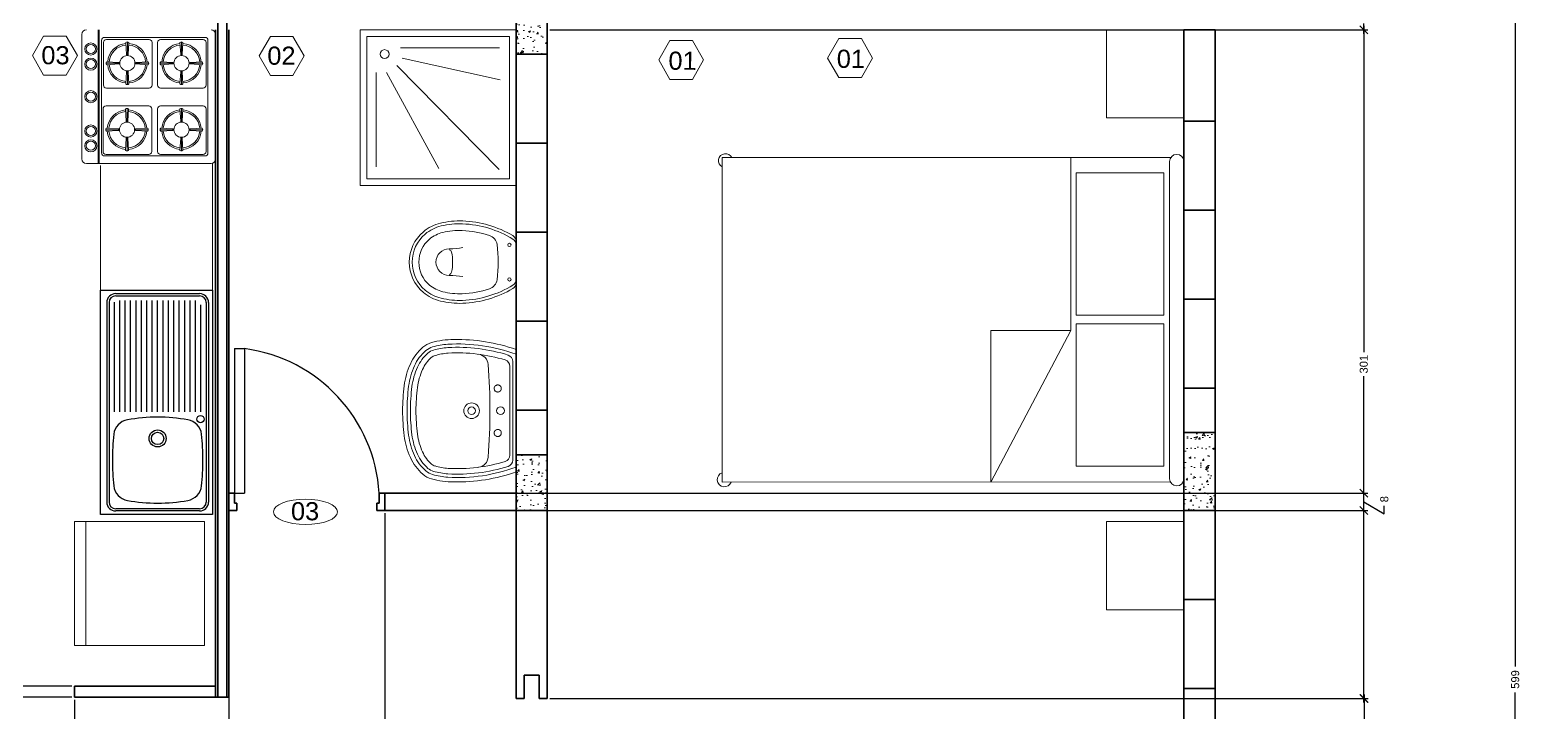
# Model space of a CAD drawing. Header units: inches. Extents: x 2013 to 15569, y -2551 to 2524.
# Drawn here: x 8421 to 9092, y 337 to 644 of the extents above; entities that cross this region are included whole.
import ezdxf

# ---------------------------------------------------------------- set-up
doc = ezdxf.new("R2010")
doc.units = ezdxf.units.IN
doc.header["$MEASUREMENT"] = 0
doc.linetypes.add('HIDDEN', pattern=[0.375, 0.25, -0.125])
doc.layers.get('0').update_dxf_attribs({"color": 80, "lineweight": 13})
for name, color, linetype, lineweight in [('A-DOOR-FULL', 90, 'Continuous', 25), ('A-FLOR-PATT', 8, 'Continuous', 18), ('A-FURN', 8, 'Continuous', 18), ('A-WALL-FULL', 7, 'Continuous', 35), ('costruzioni', 2, 'Continuous', 35)]:
    doc.layers.add(name, color=color, linetype=linetype, lineweight=lineweight)
doc.layers.add('k_lavelli', color=175, linetype='Continuous')
doc.styles.add('ARIAL', font='Arial.ttf')
doc.dimstyles.new('TICK_36', dxfattribs={"dimtxt": 3.6, "dimasz": 3.6, "dimexe": 1.8, "dimexo": 1.2, "dimgap": 1.8, "dimtad": 0, "dimdec": 0, "dimzin": 0, "dimdsep": 46, "dimtxsty": 'ARIAL', "dimblk": 'OBLIQUE', "dimcen": 1.8, "dimdle": 1.8, "dimclrd": 256, "dimclrt": 256, "dimadec": 0, "dimazin": 0, "dimtfac": 1, "dimtdec": 0, "dimtmove": 1, "dimatfit": 3, "dimldrblk": 'OPEN90', "dimfxl": 1, "dimtfill": 1, "dimtolj": 1, "dimtzin": 0, "dimarcsym": 0})

# ---------------------------------------------------------------- blocks, each defined once
blk = doc.blocks.new('doccia')
at = {"layer": 'A-FURN'}
for p, q in [((53.9183, -83.4909), (54.3629, -83.4909)), ((54.3672, -83.6347), (53.9262, -83.538)), ((53.81, -83.6017), (53.81, -84.0263)), ((54.0913, -84.0336), (53.8558, -83.6017)), ((54.3617, -84.0382), (53.9022, -83.5708))]:
    blk.add_line(p, q, dxfattribs=at)
for points in [[(53.7382, -83.4105), (54.4382, -83.4105), (54.4382, -84.1105), (53.7382, -84.1105)], [(53.7682, -83.4405), (54.4082, -83.4405), (54.4082, -84.0805), (53.7682, -84.0805)]]:
    blk.add_lwpolyline(points, close=True, dxfattribs=at)
blk.add_circle((53.8474, -83.5197), 0.02, dxfattribs=at)
blk = doc.blocks.new('letto')
at = {"layer": 'A-FURN'}
for p, q in [((27.4385, 13.5237), (25.4231, 13.5237)), ((25.4231, 12.0654), (25.4231, 13.5237)), ((26.9901, 12.7474), (26.9901, 13.5237)), ((27.433, 13.5059), (27.433, 12.08)), ((27.4977, 13.5061), (27.4977, 12.0796)), ((26.9901, 12.7474), (26.6306, 12.7474)), ((26.6306, 12.7474), (26.6306, 12.0656)), ((26.9901, 12.7474), (26.6306, 12.0656)), ((25.4231, 12.0654), (27.4361, 12.0658))]:
    blk.add_line(p, q, dxfattribs=at)
for points in [[(27.4079, 13.4548), (27.4079, 12.815), (27.0135, 12.815), (27.0135, 13.4548)], [(27.4079, 12.7768), (27.4079, 12.1369), (27.0135, 12.1369), (27.0135, 12.7768)]]:
    blk.add_lwpolyline(points, close=True, dxfattribs=at)
for centre, radius, start, end in [((25.4385, 13.5096), 0.032, 25.97846, 241.2286), ((27.4653, 13.5058), 0.0323, 0.64226, 179.71484), ((25.4335, 12.0766), 0.0324, 108.72102, 339.67599), ((27.4653, 12.0807), 0.0324, 181.26561, 357.95566)]:
    blk.add_arc(centre, radius, start, end, dxfattribs=at)
blk = doc.blocks.new('lavabo')
at = {"layer": 'k_lavelli', "color": 251}
for p, q in [((15.7274, 25.4768), (15.7274, 26.2299)), ((15.7274, 26.2299), (16.104, 26.2299)), ((15.7787, 26.2186), (16.0603, 26.2186)), ((15.7787, 26.2111), (16.0603, 26.2111)), ((16.104, 26.2299), (16.104, 25.4768)), ((15.7485, 26.1885), (15.7485, 25.5182)), ((15.7561, 26.1885), (15.7561, 25.5182)), ((15.7742, 25.8217), (15.7742, 26.1903)), ((15.7924, 25.8217), (15.7924, 26.196)), ((15.8105, 25.8217), (15.8105, 26.196)), ((15.8287, 25.8217), (15.8287, 26.196)), ((15.8469, 25.8217), (15.8469, 26.196)), ((15.865, 25.8217), (15.865, 26.196)), ((15.8832, 25.8217), (15.8832, 26.196)), ((15.9013, 25.8217), (15.9013, 26.196)), ((15.9195, 25.8217), (15.9195, 26.196)), ((15.9376, 25.8217), (15.9376, 26.196)), ((15.9558, 25.8217), (15.9558, 26.196)), ((15.9739, 25.8217), (15.9739, 26.196)), ((15.9921, 25.8217), (15.9921, 26.196)), ((16.0103, 25.8217), (16.0103, 26.196)), ((16.0284, 25.8217), (16.0284, 26.196)), ((16.0466, 25.8217), (16.0466, 26.196)), ((16.0647, 25.8217), (16.0647, 26.1807)), ((16.0829, 26.1885), (16.0829, 25.5182)), ((16.0904, 26.1885), (16.0904, 25.5182)), ((16.104, 25.4768), (15.7274, 25.4768)), ((16.0603, 25.4956), (15.7787, 25.4956)), ((16.0603, 25.4881), (15.7787, 25.4881))]:
    blk.add_line(p, q, dxfattribs=at)
for centre, radius in [((16.0635, 25.797), 0.0122), ((15.9195, 25.7321), 0.0286), ((15.9195, 25.7321), 0.0207)]:
    blk.add_circle(centre, radius, dxfattribs=at)
for centre, radius, start, end in [((15.7787, 26.1885), 0.0301, 90, 180), ((15.7787, 26.1885), 0.0226, 90, 180), ((16.0603, 26.1885), 0.0301, 0, 90), ((16.0603, 26.1885), 0.0226, 0, 90), ((15.9195, 25.2388), 0.5648, 90, 100.3812), ((15.9195, 25.2388), 0.5648, 79.6188, 90), ((15.8279, 25.7388), 0.0565, 100.3812, 172.77), ((16.0111, 25.7388), 0.0565, 7.23, 79.6188), ((16.6101, 25.6591), 0.8427, 174.0822, 180.001), ((15.2289, 25.6591), 0.8427, 359.999, 5.9178), ((16.6101, 25.659), 0.8427, 179.999, 185.9178), ((15.2289, 25.659), 0.8427, 354.0822, 0.001), ((15.8279, 25.5793), 0.0565, 187.23, 259.6188), ((16.0111, 25.5793), 0.0565, 280.3812, 352.77), ((15.7787, 25.5182), 0.0301, 180, 270), ((15.7787, 25.5182), 0.0226, 180, 270), ((15.9195, 26.0793), 0.5648, 259.6188, 270), ((15.9195, 26.0793), 0.5648, 270, 280.3812), ((16.0603, 25.5182), 0.0226, 270, 0), ((16.0603, 25.5182), 0.0301, 270, 0)]:
    blk.add_arc(centre, radius, start, end, dxfattribs=at)
blk = doc.blocks.new('_Oblique')
at = {"color": 0, "linetype": 'ByBlock', "lineweight": -2}
blk.add_line((-0.5, -0.5), (0.5, 0.5), dxfattribs=at)
blk = doc.blocks.new('*D109')
at = {"layer": 'A-DOOR-FULL', "color": 0, "lineweight": -2, "transparency": 16777216}
for p, q in [((8351.97, 633.28), (7912.18, 633.28)), ((8439.74, 348.92), (7912.18, 348.92))]:
    blk.add_line(p, q, dxfattribs=at)
at = {"layer": 'A-DOOR-FULL', "lineweight": -2, "transparency": 16777216}
for p, q in [((7913.98, 635.08), (7913.98, 496.9)), ((7913.98, 347.12), (7913.98, 485.3))]:
    blk.add_line(p, q, dxfattribs=at)
at = {"layer": 'Defpoints', "color": 0, "transparency": 16777216}
for p in [(7913.98, 633.28), (8353.17, 633.28), (8440.94, 348.92)]:
    blk.add_point(p, dxfattribs=at)
at = {"layer": 'A-DOOR-FULL', "lineweight": -2, "transparency": 16777216, "xscale": 3.6, "yscale": 3.6, "zscale": 3.6}
for p, rotation in [((7913.98, 633.28), 90), ((7913.98, 348.92), 270)]:
    blk.add_blockref('_Oblique', p, dxfattribs=dict(at, rotation=rotation))
at = {"layer": 'A-DOOR-FULL', "transparency": 16777216, "insert": (7913.98, 491.1), "char_height": 3.6, "attachment_point": 5, "rotation": 90, "style": 'ARIAL', "bg_fill": 3, "box_fill_scale": 1.25, "bg_fill_color": 256, "bg_fill_true_color": 13158600, "bg_fill_transparency": 0}
blk.add_mtext('\\A1;284', dxfattribs=at)
blk = doc.blocks.new('_Open90')
at = {"color": 0, "linetype": 'ByBlock', "lineweight": -2}
for p, q in [((0, 0), (-1, 0)), ((-0.5, 0.5), (0, 0)), ((0, 0), (-0.5, -0.5))]:
    blk.add_line(p, q, dxfattribs=at)
blk = doc.blocks.new('*D110')
at = {"layer": 'A-DOOR-FULL', "lineweight": -2, "transparency": 16777216}
for p, q in [((7962.09, 348.32), (7962.09, 351.92)), ((7968.42, 350.72), (7968.42, 342.11)), ((7968.42, 346.42), (7962.09, 348.32))]:
    blk.add_line(p, q, dxfattribs=at)
at = {"layer": 'A-DOOR-FULL', "color": 0, "lineweight": -2, "transparency": 16777216}
for p, q in [((8439.74, 348.92), (7966.62, 348.92)), ((8439.74, 343.91), (7966.62, 343.91))]:
    blk.add_line(p, q, dxfattribs=at)
at = {"layer": 'Defpoints', "color": 0, "transparency": 16777216}
for p in [(8440.94, 348.92), (7968.42, 343.91), (8440.94, 343.91)]:
    blk.add_point(p, dxfattribs=at)
at = {"layer": 'A-DOOR-FULL', "lineweight": -2, "transparency": 16777216, "xscale": 3.6, "yscale": 3.6, "zscale": 3.6, "rotation": 270}
blk.add_blockref('_Oblique', (7968.42, 343.91), dxfattribs=at)
at = {"layer": 'A-DOOR-FULL', "transparency": 16777216, "insert": (7962.09, 354.91), "char_height": 3.6, "attachment_point": 5, "rotation": 90, "style": 'ARIAL', "bg_fill": 3, "box_fill_scale": 1.25, "bg_fill_color": 256, "bg_fill_true_color": 13158600, "bg_fill_transparency": 0}
blk.add_mtext('\\A1;5', dxfattribs=at)
at = {"layer": 'A-DOOR-FULL', "lineweight": -2, "transparency": 16777216, "xscale": 3.6, "yscale": 3.6, "zscale": 3.6, "rotation": 90}
blk.add_blockref('_Oblique', (7968.42, 348.92), dxfattribs=at)
blk = doc.blocks.new('*D111')
at = {"layer": 'A-DOOR-FULL', "color": 0, "lineweight": -2, "transparency": 16777216}
for p, q in [((8439.74, 343.91), (7912.06, 343.91)), ((8439.74, 66.56), (7912.06, 66.56))]:
    blk.add_line(p, q, dxfattribs=at)
at = {"layer": 'A-DOOR-FULL', "lineweight": -2, "transparency": 16777216}
for p, q in [((7913.86, 345.71), (7913.86, 211.05)), ((7913.86, 64.76), (7913.86, 199.43))]:
    blk.add_line(p, q, dxfattribs=at)
at = {"layer": 'Defpoints', "color": 0, "transparency": 16777216}
for p in [(8440.94, 343.91), (7913.86, 66.56), (8440.94, 66.56)]:
    blk.add_point(p, dxfattribs=at)
at = {"layer": 'A-DOOR-FULL', "lineweight": -2, "transparency": 16777216, "xscale": 3.6, "yscale": 3.6, "zscale": 3.6}
for p, rotation in [((7913.86, 343.91), 90), ((7913.86, 66.56), 270)]:
    blk.add_blockref('_Oblique', p, dxfattribs=dict(at, rotation=rotation))
at = {"layer": 'A-DOOR-FULL', "transparency": 16777216, "insert": (7913.86, 205.24), "char_height": 3.6, "attachment_point": 5, "rotation": 90, "style": 'ARIAL', "bg_fill": 3, "box_fill_scale": 1.25, "bg_fill_color": 256, "bg_fill_true_color": 13158600, "bg_fill_transparency": 0}
blk.add_mtext('\\A1;277', dxfattribs=at)
blk = doc.blocks.new('*D121')
at = {"layer": 'A-DOOR-FULL', "color": 0, "lineweight": -2, "transparency": 16777216}
for p, q in [((8440.94, 342.71), (8440.94, -72.76)), ((8510.37, 342.71), (8510.37, -72.76))]:
    blk.add_line(p, q, dxfattribs=at)
at = {"layer": 'A-DOOR-FULL', "lineweight": -2, "transparency": 16777216}
for p, q in [((8439.14, -70.96), (8471.26, -70.96)), ((8512.17, -70.96), (8480.05, -70.96))]:
    blk.add_line(p, q, dxfattribs=at)
at = {"layer": 'Defpoints', "color": 0, "transparency": 16777216}
for p in [(8440.94, 343.91), (8510.37, 343.91), (8510.37, -70.96)]:
    blk.add_point(p, dxfattribs=at)
at = {"layer": 'A-DOOR-FULL', "lineweight": -2, "transparency": 16777216, "xscale": 3.6, "yscale": 3.6, "zscale": 3.6, "rotation": 180}
blk.add_blockref('_Oblique', (8440.94, -70.96), dxfattribs=at)
at = {"layer": 'A-DOOR-FULL', "lineweight": -2, "transparency": 16777216, "xscale": 3.6, "yscale": 3.6, "zscale": 3.6}
blk.add_blockref('_Oblique', (8510.37, -70.96), dxfattribs=at)
at = {"layer": 'A-DOOR-FULL', "transparency": 16777216, "insert": (8475.65, -70.96), "char_height": 3.6, "attachment_point": 5, "style": 'ARIAL', "bg_fill": 3, "box_fill_scale": 1.25, "bg_fill_color": 256, "bg_fill_true_color": 13158600, "bg_fill_transparency": 0}
blk.add_mtext('\\A1;69', dxfattribs=at)
blk = doc.blocks.new('*D124')
at = {"layer": 'A-DOOR-FULL', "color": 0, "lineweight": -2, "transparency": 16777216}
for p, q in [((8510.38, 426.82), (8510.38, -72.75)), ((8580.45, 426.82), (8580.45, -72.75))]:
    blk.add_line(p, q, dxfattribs=at)
at = {"layer": 'A-DOOR-FULL', "lineweight": -2, "transparency": 16777216}
for p, q in [((8508.58, -70.95), (8541.06, -70.95)), ((8582.25, -70.95), (8549.77, -70.95))]:
    blk.add_line(p, q, dxfattribs=at)
at = {"layer": 'Defpoints', "color": 0, "transparency": 16777216}
for p in [(8510.38, 428.02), (8580.45, 428.02), (8580.45, -70.95)]:
    blk.add_point(p, dxfattribs=at)
at = {"layer": 'A-DOOR-FULL', "lineweight": -2, "transparency": 16777216, "xscale": 3.6, "yscale": 3.6, "zscale": 3.6, "rotation": 180}
blk.add_blockref('_Oblique', (8510.38, -70.95), dxfattribs=at)
at = {"layer": 'A-DOOR-FULL', "lineweight": -2, "transparency": 16777216, "xscale": 3.6, "yscale": 3.6, "zscale": 3.6}
blk.add_blockref('_Oblique', (8580.45, -70.95), dxfattribs=at)
at = {"layer": 'A-DOOR-FULL', "transparency": 16777216, "insert": (8545.42, -70.95), "char_height": 3.6, "attachment_point": 5, "style": 'ARIAL', "bg_fill": 3, "box_fill_scale": 1.25, "bg_fill_color": 256, "bg_fill_true_color": 13158600, "bg_fill_transparency": 0}
blk.add_mtext('\\A1;70', dxfattribs=at)
blk = doc.blocks.new('*D137')
at = {"layer": 'A-DOOR-FULL', "color": 0, "lineweight": -2, "transparency": 16777216}
for p, q in [((8654.75, 343.34), (9022.71, 343.34)), ((8654.75, 268.24), (9022.71, 268.24))]:
    blk.add_line(p, q, dxfattribs=at)
at = {"layer": 'A-DOOR-FULL', "lineweight": -2, "transparency": 16777216}
for p, q in [((9020.91, 345.14), (9020.91, 310.17)), ((9020.91, 266.44), (9020.91, 301.41))]:
    blk.add_line(p, q, dxfattribs=at)
at = {"layer": 'Defpoints', "color": 0, "transparency": 16777216}
for p in [(8653.55, 343.34), (9020.91, 343.34), (8653.55, 268.24)]:
    blk.add_point(p, dxfattribs=at)
at = {"layer": 'A-DOOR-FULL', "lineweight": -2, "transparency": 16777216, "xscale": 3.6, "yscale": 3.6, "zscale": 3.6}
for p, rotation in [((9020.91, 343.34), 90), ((9020.91, 268.24), 270)]:
    blk.add_blockref('_Oblique', p, dxfattribs=dict(at, rotation=rotation))
at = {"layer": 'A-DOOR-FULL', "transparency": 16777216, "insert": (9020.91, 305.79), "char_height": 3.6, "attachment_point": 5, "rotation": 90, "style": 'ARIAL', "bg_fill": 3, "box_fill_scale": 1.25, "bg_fill_color": 256, "bg_fill_true_color": 13158600, "bg_fill_transparency": 0}
blk.add_mtext('\\A1;75', dxfattribs=at)
blk = doc.blocks.new('*D139')
at = {"layer": 'A-DOOR-FULL', "color": 0, "lineweight": -2, "transparency": 16777216}
for p, q in [((8654.75, 644.29), (9022.59, 644.29)), ((8654.75, 343.34), (9022.59, 343.34))]:
    blk.add_line(p, q, dxfattribs=at)
at = {"layer": 'A-DOOR-FULL', "lineweight": -2, "transparency": 16777216}
for p, q in [((9020.79, 646.09), (9020.79, 499.24)), ((9020.79, 341.54), (9020.79, 488.39))]:
    blk.add_line(p, q, dxfattribs=at)
at = {"layer": 'Defpoints', "color": 0, "transparency": 16777216}
for p in [(8653.55, 644.29), (9020.79, 644.29), (8653.55, 343.34)]:
    blk.add_point(p, dxfattribs=at)
at = {"layer": 'A-DOOR-FULL', "lineweight": -2, "transparency": 16777216, "xscale": 3.6, "yscale": 3.6, "zscale": 3.6}
for p, rotation in [((9020.79, 644.29), 90), ((9020.79, 343.34), 270)]:
    blk.add_blockref('_Oblique', p, dxfattribs=dict(at, rotation=rotation))
at = {"layer": 'A-DOOR-FULL', "transparency": 16777216, "insert": (9020.79, 493.82), "char_height": 3.6, "attachment_point": 5, "rotation": 90, "style": 'ARIAL', "bg_fill": 3, "box_fill_scale": 1.25, "bg_fill_color": 256, "bg_fill_true_color": 13158600, "bg_fill_transparency": 0}
blk.add_mtext('\\A1;301', dxfattribs=at)
blk = doc.blocks.new('*D140')
at = {"layer": 'A-DOOR-FULL', "lineweight": -2, "transparency": 16777216}
for p, q in [((9020.85, 426.22), (9020.85, 437.53)), ((9020.85, 431.87), (9030.03, 426.47)), ((9030.03, 426.47), (9030.03, 430.07))]:
    blk.add_line(p, q, dxfattribs=at)
at = {"layer": 'A-DOOR-FULL', "color": 0, "lineweight": -2, "transparency": 16777216}
for p, q in [((8581.65, 435.73), (9022.65, 435.73)), ((8581.65, 428.02), (9022.65, 428.02))]:
    blk.add_line(p, q, dxfattribs=at)
at = {"layer": 'Defpoints', "color": 0, "transparency": 16777216}
for p in [(8580.45, 435.73), (9020.85, 435.73), (8580.45, 428.02)]:
    blk.add_point(p, dxfattribs=at)
at = {"layer": 'A-DOOR-FULL', "lineweight": -2, "transparency": 16777216, "xscale": 3.6, "yscale": 3.6, "zscale": 3.6}
for p, rotation in [((9020.85, 435.73), 90), ((9020.85, 428.02), 270)]:
    blk.add_blockref('_Oblique', p, dxfattribs=dict(at, rotation=rotation))
at = {"layer": 'A-DOOR-FULL', "transparency": 16777216, "insert": (9030.03, 433.06), "char_height": 3.6, "attachment_point": 5, "rotation": 90, "style": 'ARIAL', "bg_fill": 3, "box_fill_scale": 1.25, "bg_fill_color": 256, "bg_fill_true_color": 13158600, "bg_fill_transparency": 0}
blk.add_mtext('\\A1;8', dxfattribs=at)
blk = doc.blocks.new('*D141')
at = {"layer": 'A-DOOR-FULL', "color": 0, "lineweight": -2, "transparency": 16777216}
for p, q in [((8955.13, 658.31), (9022.59, 658.31)), ((8955.13, 644.29), (9022.59, 644.29))]:
    blk.add_line(p, q, dxfattribs=at)
at = {"layer": 'A-DOOR-FULL', "lineweight": -2, "transparency": 16777216}
for p, q in [((9020.79, 660.11), (9020.79, 655.5)), ((9020.79, 642.49), (9020.79, 647.1))]:
    blk.add_line(p, q, dxfattribs=at)
at = {"layer": 'Defpoints', "color": 0, "transparency": 16777216}
for p in [(8953.93, 658.31), (8953.93, 644.29)]:
    blk.add_point(p, dxfattribs=at)
at = {"layer": 'A-DOOR-FULL', "lineweight": -2, "transparency": 16777216, "xscale": 3.6, "yscale": 3.6, "zscale": 3.6}
for p, rotation in [((9020.79, 658.31), 90), ((9020.79, 644.29), 270)]:
    blk.add_blockref('_Oblique', p, dxfattribs=dict(at, rotation=rotation))
at = {"layer": 'A-DOOR-FULL', "transparency": 16777216, "insert": (9020.79, 651.3), "char_height": 3.6, "attachment_point": 5, "rotation": 90, "style": 'ARIAL', "bg_fill": 3, "box_fill_scale": 1.25, "bg_fill_color": 256, "bg_fill_true_color": 13158600, "bg_fill_transparency": 0}
blk.add_mtext('\\A1;14', dxfattribs=at)
at = {"layer": 'Defpoints', "color": 0, "transparency": 16777216}
blk.add_point((9020.79, 644.29), dxfattribs=at)
blk = doc.blocks.new('*D144')
at = {"layer": 'A-DOOR-FULL', "color": 0, "lineweight": -2, "transparency": 16777216}
for p, q in [((8955.13, 651.3), (9090.7, 651.3)), ((8955.13, 52.54), (9090.7, 52.54))]:
    blk.add_line(p, q, dxfattribs=at)
at = {"layer": 'A-DOOR-FULL', "lineweight": -2, "transparency": 16777216}
for p, q in [((9088.9, 653.1), (9088.9, 357.7)), ((9088.9, 50.74), (9088.9, 346.14))]:
    blk.add_line(p, q, dxfattribs=at)
at = {"layer": 'Defpoints', "color": 0, "transparency": 16777216}
for p in [(8953.93, 651.3), (8953.93, 52.54), (9088.9, 52.54)]:
    blk.add_point(p, dxfattribs=at)
at = {"layer": 'A-DOOR-FULL', "lineweight": -2, "transparency": 16777216, "xscale": 3.6, "yscale": 3.6, "zscale": 3.6}
for p, rotation in [((9088.9, 651.3), 90), ((9088.9, 52.54), 270)]:
    blk.add_blockref('_Oblique', p, dxfattribs=dict(at, rotation=rotation))
at = {"layer": 'A-DOOR-FULL', "transparency": 16777216, "insert": (9088.9, 351.92), "char_height": 3.6, "attachment_point": 5, "rotation": 90, "style": 'ARIAL', "bg_fill": 3, "box_fill_scale": 1.25, "bg_fill_color": 256, "bg_fill_true_color": 13158600, "bg_fill_transparency": 0}
blk.add_mtext('\\A1;599', dxfattribs=at)

msp = doc.modelspace()

# ---------------------------------------------------------------- hatches: boundary and pattern name
at = {"layer": 'A-FLOR-PATT'}
h = msp.add_hatch(dxfattribs=at)
h.set_pattern_fill('AR-CONC', color=256, scale=0.050063, style=0)
h.set_pattern_definition([(50, (11383.46, 8778.6805), (9.120779, -0.7979644), [0.953707, -10.490779]), (355, (11383.46, 8778.6805), (-1.764375, 9.56494), [0.762966, -8.392624]), (100.451, (11384.22, 8778.614), (7.356437, 8.766932), [0.810526, -8.915786]), (46.1842, (11383.46, 8781.224), (13.57113, -2.10478), [1.43056, -15.73617]), (96.6356, (11384.591, 8781.048), (11.885256, 12.386957), [1.21579, -13.373679]), (351.184, (11383.46, 8781.224), (11.885275, 12.386936), [1.144449, -12.588935]), (21, (11384.732, 8780.588), (7.590352, -5.1197566), [0.953707, -10.490779]), (326, (11384.732, 8780.588), (3.094018, 9.221071), [0.762966, -8.392624]), (71.4514, (11385.364, 8780.161), (10.684349, 4.101334), [0.810526, -8.915786]), (37.5, (11383.4602, 8778.6805), (0.1546259, 4.2331103), [0, -8.2908948, 0, -8.5197845, 0, -8.4244138]), (7.5, (11383.46, 8778.6805), (3.3452176, 5.0153773), [0, -4.8575488, 0, -8.1001534, 0, -3.2108143]), (327.5, (11380.6245, 8778.6805), (6.7881223, -0.2868002), [0, -3.179024, 0, -9.918555, 0, -13.1611597]), (317.5, (11379.353, 8778.6805), (7.4158462, 1.272936), [0, -4.1327313, 0, -6.586938, 0, -9.346331])])
h.paths.add_polyline_path([(8639.529, 633.28), (8653.547, 633.28), (8653.547, 658.311), (8639.529, 658.311)])
h = msp.add_hatch(dxfattribs=at)
h.set_pattern_fill('AR-CONC', color=256, scale=0.050063, style=0)
h.set_pattern_definition([(50, (12284.601, 8778.6805), (9.120779, -0.7979644), [0.953707, -10.490779]), (355, (12284.601, 8778.6805), (-1.764375, 9.56494), [0.762966, -8.392624]), (100.451, (12285.361, 8778.614), (7.356437, 8.766932), [0.810526, -8.915786]), (46.1842, (12284.601, 8781.224), (13.57113, -2.10478), [1.43056, -15.73617]), (96.6356, (12285.732, 8781.048), (11.885256, 12.386957), [1.21579, -13.373679]), (351.184, (12284.601, 8781.224), (11.885275, 12.386936), [1.144449, -12.588935]), (21, (12285.8725, 8780.588), (7.590352, -5.1197566), [0.953707, -10.490779]), (326, (12285.8725, 8780.588), (3.094018, 9.221071), [0.762966, -8.392624]), (71.4514, (12286.505, 8780.161), (10.684349, 4.1013344), [0.810526, -8.915786]), (37.5, (12284.601, 8778.6805), (0.1546259, 4.2331103), [0, -8.2908948, 0, -8.5197845, 0, -8.4244138]), (7.5, (12284.601, 8778.6805), (3.3452176, 5.0153773), [0, -4.8575488, 0, -8.1001534, 0, -3.2108143]), (327.5, (12281.7652, 8778.6805), (6.7881223, -0.2868002), [0, -3.179024, 0, -9.918555, 0, -13.1611597]), (317.5, (12280.4936, 8778.6805), (7.4158462, 1.272936), [0, -4.1327313, 0, -6.586938, 0, -9.346331])])
h.paths.add_polyline_path([(8953.927, 463.064), (8939.909, 463.064), (8939.909, 428.02), (8953.927, 428.02)])
h = msp.add_hatch(dxfattribs=at)
h.set_pattern_fill('AR-CONC', color=256, scale=0.050063, style=0)
h.set_pattern_definition([(50, (11383.46, 8778.6805), (9.120779, -0.7979644), [0.953707, -10.490779]), (355, (11383.46, 8778.6805), (-1.764375, 9.56494), [0.762966, -8.392624]), (100.451, (11384.22, 8778.614), (7.356437, 8.766932), [0.810526, -8.915786]), (46.1842, (11383.46, 8781.224), (13.57113, -2.10478), [1.43056, -15.73617]), (96.6356, (11384.591, 8781.048), (11.885256, 12.386957), [1.21579, -13.373679]), (351.184, (11383.46, 8781.224), (11.885275, 12.386936), [1.144449, -12.588935]), (21, (11384.732, 8780.588), (7.590352, -5.1197566), [0.953707, -10.490779]), (326, (11384.732, 8780.588), (3.094018, 9.221071), [0.762966, -8.392624]), (71.4514, (11385.364, 8780.161), (10.684349, 4.1013344), [0.810526, -8.915786]), (37.5, (11383.4602, 8778.6805), (0.1546259, 4.2331103), [0, -8.2908948, 0, -8.5197845, 0, -8.4244138]), (7.5, (11383.46, 8778.6805), (3.3452176, 5.0153773), [0, -4.8575488, 0, -8.1001534, 0, -3.2108143]), (327.5, (11380.6245, 8778.6805), (6.7881223, -0.2868002), [0, -3.179024, 0, -9.918555, 0, -13.1611597]), (317.5, (11379.353, 8778.6805), (7.4158462, 1.272936), [0, -4.1327313, 0, -6.586938, 0, -9.346331])])
h.paths.add_polyline_path([(8639.529, 428.02), (8653.547, 428.02), (8653.547, 453.051), (8639.529, 453.051)])

# ---------------------------------------------------------------- linework, layer by layer
at = {"color": 7}
for points in [[(8442.183, 632.686), (8437.129, 641.439), (8427.022, 641.439), (8421.968, 632.686), (8427.022, 623.933), (8437.129, 623.933)], [(8544.161, 632.559), (8539.107, 641.312), (8529, 641.312), (8523.947, 632.559), (8529, 623.806), (8539.107, 623.806)], [(8723.868, 630.722), (8718.814, 639.476), (8708.707, 639.476), (8703.653, 630.722), (8708.707, 621.969), (8718.814, 621.969)], [(8799.863, 631.576), (8794.809, 640.329), (8784.702, 640.329), (8779.648, 631.576), (8784.702, 622.823), (8794.809, 622.823)]]:
    msp.add_lwpolyline(points, close=True, dxfattribs=at)
msp.add_ellipse((8544.8, 427.356), major_axis=(-14.408, 0.035), ratio=0.3954678, dxfattribs=at)
at = {"layer": 'A-DOOR-FULL'}
for p, q in [((8512.88, 500.812), (8512.88, 435.729)), ((8512.88, 500.812), (8517.386, 500.812)), ((8517.386, 500.812), (8517.386, 435.729)), ((8512.88, 435.729), (8517.386, 435.729))]:
    msp.add_line(p, q, dxfattribs=at)
msp.add_arc((8508.194, 431.537), 69.882, 3.4398, 82.441964, dxfattribs=at)
at = {"layer": 'A-FURN'}
for p, q in [((8451.624, 644.293), (8451.624, 584.124)), ((8451.966, 644.293), (8451.966, 584.124)), ((8653.547, 644.293), (8653.547, 584.217)), ((8939.909, 644.293), (8905.071, 644.293)), ((8905.071, 644.293), (8905.071, 604.643)), ((8939.909, 604.643), (8939.909, 644.293)), ((8444.189, 586.176), (8444.189, 642.242)), ((8453.077, 588.911), (8453.077, 639.507)), ((8453.923, 619.433), (8453.923, 638.577)), ((8454.445, 640.875), (8499.572, 640.875)), ((8474.435, 639.945), (8455.29, 639.945)), ((8464.013, 638.59), (8464.354, 633.121)), ((8464.696, 638.59), (8464.696, 638.824)), ((8464.696, 638.59), (8464.696, 632.942)), ((8465.38, 638.59), (8465.038, 633.121)), ((8475.802, 619.433), (8475.802, 638.577)), ((8478.248, 619.433), (8478.248, 638.577)), ((8498.76, 639.945), (8479.616, 639.945)), ((8488.338, 638.59), (8488.68, 633.121)), ((8489.022, 638.59), (8489.022, 638.824)), ((8489.022, 638.59), (8489.022, 632.942)), ((8489.706, 638.59), (8489.364, 633.121)), ((8500.128, 619.433), (8500.128, 638.577)), ((8500.939, 639.507), (8500.939, 588.911)), ((8504.358, 642.242), (8504.358, 586.176)), ((8455.357, 629.251), (8455.124, 629.251)), ((8455.357, 629.935), (8460.827, 629.593)), ((8455.357, 629.251), (8461.006, 629.251)), ((8455.357, 628.567), (8460.827, 628.909)), ((8464.013, 619.912), (8464.354, 625.382)), ((8464.696, 619.912), (8464.696, 625.56)), ((8465.38, 619.912), (8465.038, 625.382)), ((8474.036, 629.251), (8468.387, 629.251)), ((8474.036, 629.935), (8468.566, 629.593)), ((8474.036, 628.567), (8468.566, 628.909)), ((8474.036, 629.251), (8474.269, 629.251)), ((8479.683, 629.251), (8479.45, 629.251)), ((8479.683, 629.935), (8485.153, 629.593)), ((8479.683, 629.251), (8485.331, 629.251)), ((8479.683, 628.567), (8485.153, 628.909)), ((8488.338, 619.912), (8488.68, 625.382)), ((8489.022, 619.912), (8489.022, 625.56)), ((8489.706, 619.912), (8489.364, 625.382)), ((8498.361, 629.251), (8492.713, 629.251)), ((8498.361, 629.935), (8492.891, 629.593)), ((8498.361, 628.567), (8492.891, 628.909)), ((8498.361, 629.251), (8498.594, 629.251)), ((8474.435, 618.065), (8455.29, 618.065)), ((8464.696, 619.912), (8464.696, 619.679)), ((8498.76, 618.065), (8479.616, 618.065)), ((8489.022, 619.912), (8489.022, 619.679)), ((8453.759, 589.532), (8453.759, 608.676)), ((8474.271, 610.044), (8455.127, 610.044)), ((8463.849, 608.689), (8464.191, 603.219)), ((8464.533, 608.689), (8464.533, 608.922)), ((8464.533, 608.689), (8464.533, 603.041)), ((8465.217, 608.689), (8464.875, 603.219)), ((8475.639, 589.532), (8475.639, 608.676)), ((8478.248, 589.532), (8478.248, 608.676)), ((8498.76, 610.044), (8479.616, 610.044)), ((8488.338, 608.689), (8488.68, 603.219)), ((8489.022, 608.689), (8489.022, 608.922)), ((8489.022, 608.689), (8489.022, 603.041)), ((8489.706, 608.689), (8489.364, 603.219)), ((8500.128, 589.532), (8500.128, 608.676)), ((8905.071, 604.643), (8939.909, 604.643)), ((8455.194, 599.35), (8454.961, 599.35)), ((8455.194, 600.034), (8460.664, 599.692)), ((8455.194, 599.35), (8460.842, 599.35)), ((8455.194, 598.666), (8460.664, 599.008)), ((8473.872, 599.35), (8468.224, 599.35)), ((8473.872, 600.034), (8468.402, 599.692)), ((8473.872, 598.666), (8468.402, 599.008)), ((8473.872, 599.35), (8474.105, 599.35)), ((8479.683, 599.35), (8479.45, 599.35)), ((8479.683, 600.034), (8485.153, 599.692)), ((8479.683, 599.35), (8485.331, 599.35)), ((8479.683, 598.666), (8485.153, 599.008)), ((8498.361, 599.35), (8492.713, 599.35)), ((8498.361, 600.034), (8492.891, 599.692)), ((8498.361, 598.666), (8492.891, 599.008)), ((8498.361, 599.35), (8498.594, 599.35)), ((8463.849, 590.011), (8464.191, 595.481)), ((8464.533, 590.011), (8464.533, 595.659)), ((8465.217, 590.011), (8464.875, 595.481)), ((8488.338, 590.011), (8488.68, 595.481)), ((8489.022, 590.011), (8489.022, 595.659)), ((8489.706, 590.011), (8489.364, 595.481)), ((8502.307, 584.124), (8446.24, 584.124)), ((8499.572, 587.543), (8454.445, 587.543)), ((8474.271, 588.164), (8455.127, 588.164)), ((8464.533, 590.011), (8464.533, 589.778)), ((8498.76, 588.164), (8479.616, 588.164)), ((8489.022, 590.011), (8489.022, 589.778)), ((8503.006, 527.07), (8503.006, 584.247)), ((8939.367, 586.774), (8939.909, 586.774)), ((8939.909, 585.016), (8939.909, 586.774)), ((8452.591, 527.07), (8502.655, 527.07)), ((8939.909, 422.983), (8905.071, 422.983)), ((8905.071, 422.983), (8905.071, 383.333)), ((8939.909, 383.333), (8939.909, 422.983)), ((8905.071, 383.333), (8939.909, 383.333))]:
    msp.add_line(p, q, dxfattribs=at)
at = {"layer": 'A-FURN', "ltscale": 0.8}
for p, q in [((8452.591, 527.07), (8452.591, 583.216)), ((8446.034, 367.144), (8446.034, 422.99))]:
    msp.add_line(p, q, dxfattribs=at)
at = {"layer": 'A-FURN', "linetype": 'Continuous'}
for p, q in [((8639.529, 549.084), (8639.529, 530.424)), ((8639.529, 500.406), (8639.529, 445.336)), ((8636.725, 492.834), (8636.725, 452.909)), ((8638.027, 495.05), (8638.027, 450.692))]:
    msp.add_line(p, q, dxfattribs=at)
for points in [[(8639.529, 500.406, 0.090214), (8611.493, 504.912, 0.0687281), (8601.452, 503.525, 0.1107722), (8597.596, 501.443, 0.1075201), (8591.969, 493.898, 0.0759864), (8589.215, 484.136, 0.0283377), (8588.464, 472.871, 0.0283377), (8589.215, 461.607, 0.0759864), (8591.969, 451.845, 0.1075201), (8597.596, 444.3, 0.1107722), (8601.452, 442.218, 0.0687281), (8611.493, 440.831, 0.090214), (8639.529, 445.336)], [(8639.529, 498.279, 0.1015558), (8608.769, 502.803, 0.0492025), (8601.995, 501.597, 0.1107722), (8598.91, 499.932, 0.1075201), (8593.792, 493.069, 0.0759864), (8591.203, 483.889, 0.0282869), (8590.467, 472.871, 0.0282869), (8591.203, 461.853, 0.0759864), (8593.792, 452.673, 0.1075201), (8598.91, 445.811, 0.1107722), (8601.995, 444.145, 0.0492025), (8608.769, 442.939, 0.1015558), (8639.529, 447.463, 0.099244)]]:
    msp.add_lwpolyline(points, format="xyb", dxfattribs=at)
at = {"layer": 'A-FURN', "ltscale": 0.8}
msp.add_lwpolyline([(8440.944, 367.167), (8499.351, 367.167), (8499.351, 423.013), (8440.944, 423.013)], close=True, dxfattribs=at)
at = {"layer": 'A-FURN'}
for centre, radius in [((8448.239, 635.665), 2.735), ((8448.239, 635.665), 2.051), ((8448.239, 628.86), 2.735), ((8448.239, 628.86), 2.051), ((8464.696, 629.251), 3.419), ((8489.022, 629.251), 3.419), ((8448.239, 614.209), 2.735), ((8448.239, 614.209), 2.051), ((8448.239, 598.75), 2.735), ((8448.239, 598.75), 2.051), ((8464.533, 599.35), 3.419), ((8489.022, 599.35), 3.419), ((8448.239, 592.116), 2.735), ((8448.239, 592.116), 2.051)]:
    msp.add_circle(centre, radius, dxfattribs=at)
at = {"layer": 'A-FURN', "linetype": 'Continuous'}
for centre, radius in [((8636.525, 547.514), 0.751), ((8636.525, 531.994), 0.751), ((8619.504, 472.871), 3.504), ((8619.504, 472.871), 1.702), ((8619.504, 472.871), 1.702), ((8632.52, 472.871), 1.752)]:
    msp.add_circle(centre, radius, dxfattribs=at)
at = {"layer": 'A-FURN', "linetype": 'HIDDEN'}
for centre in [(8631.268, 482.884), (8631.268, 462.859)]:
    msp.add_circle(centre, 1.602, dxfattribs=at)
at = {"layer": 'A-FURN'}
for centre, radius, start, end in [((8446.24, 642.242), 2.051, 90, 180), ((8502.307, 642.242), 2.051, 0, 90), ((8454.445, 639.507), 1.367, 90, 180), ((8455.29, 638.577), 1.367, 90, 180), ((8464.696, 629.251), 8.889, 94.219932, 175.780067), ((8464.696, 629.251), 8.205, 94.273568, 175.726433), ((8464.696, 637.704), 1.119, 52.346037, 127.653963), ((8464.696, 629.251), 8.205, 4.273567, 85.726432), ((8464.696, 629.251), 8.889, 4.219933, 85.780068), ((8474.435, 638.577), 1.367, 0, 90), ((8479.616, 638.577), 1.367, 90, 180), ((8489.022, 629.251), 8.889, 94.219932, 175.780067), ((8489.022, 629.251), 8.205, 94.273568, 175.726433), ((8489.022, 637.704), 1.119, 52.346037, 127.653963), ((8489.022, 629.251), 8.205, 4.273567, 85.726432), ((8489.022, 629.251), 8.889, 4.219933, 85.780068), ((8498.76, 638.577), 1.367, 0, 90), ((8499.572, 639.507), 1.367, 0, 90), ((8464.696, 633.359), 0.417, 214.849994, 325.150006), ((8489.022, 633.359), 0.417, 214.849994, 325.150006), ((8456.243, 629.251), 1.119, 142.346037, 217.653963), ((8464.696, 629.251), 8.889, 184.219933, 265.780068), ((8464.696, 629.251), 8.205, 184.273567, 265.726432), ((8460.589, 629.251), 0.417, 304.849993, 55.150007), ((8464.696, 625.144), 0.417, 34.849994, 145.150006), ((8464.696, 629.251), 8.205, 274.273568, 355.726433), ((8464.696, 629.251), 8.889, 274.219932, 355.780067), ((8468.804, 629.251), 0.417, 124.849993, 235.150007), ((8473.149, 629.251), 1.119, 322.346037, 37.653963), ((8480.569, 629.251), 1.119, 142.346037, 217.653963), ((8489.022, 629.251), 8.889, 184.219933, 265.780068), ((8489.022, 629.251), 8.205, 184.273567, 265.726432), ((8484.915, 629.251), 0.417, 304.849993, 55.150007), ((8489.022, 625.144), 0.417, 34.849994, 145.150006), ((8489.022, 629.251), 8.205, 274.273568, 355.726433), ((8489.022, 629.251), 8.889, 274.219932, 355.780067), ((8493.129, 629.251), 0.417, 124.849993, 235.150007), ((8497.475, 629.251), 1.119, 322.346037, 37.653963), ((8455.29, 619.433), 1.367, 180, 270), ((8464.696, 620.798), 1.119, 232.346037, 307.653963), ((8474.435, 619.433), 1.367, 270, 0), ((8479.616, 619.433), 1.367, 180, 270), ((8489.022, 620.798), 1.119, 232.346037, 307.653963), ((8498.76, 619.433), 1.367, 270, 0), ((8455.127, 608.676), 1.367, 90, 180), ((8464.533, 599.35), 8.889, 94.219932, 175.780067), ((8464.533, 599.35), 8.205, 94.273568, 175.726433), ((8464.533, 607.803), 1.119, 52.346037, 127.653963), ((8464.533, 599.35), 8.205, 4.273567, 85.726432), ((8464.533, 599.35), 8.889, 4.219933, 85.780068), ((8474.271, 608.676), 1.367, 0, 90), ((8479.616, 608.676), 1.367, 90, 180), ((8489.022, 599.35), 8.889, 94.219932, 175.780067), ((8489.022, 599.35), 8.205, 94.273568, 175.726433), ((8489.022, 607.803), 1.119, 52.346037, 127.653963), ((8489.022, 599.35), 8.205, 4.273567, 85.726432), ((8489.022, 599.35), 8.889, 4.219933, 85.780068), ((8498.76, 608.676), 1.367, 0, 90), ((8456.08, 599.35), 1.119, 142.346037, 217.653963), ((8464.533, 599.35), 8.889, 184.219933, 265.780068), ((8464.533, 599.35), 8.205, 184.273567, 265.726432), ((8460.426, 599.35), 0.417, 304.849993, 55.150007), ((8464.533, 603.457), 0.417, 214.849994, 325.150006), ((8464.533, 599.35), 8.205, 274.273568, 355.726433), ((8464.533, 599.35), 8.889, 274.219932, 355.780067), ((8468.641, 599.35), 0.417, 124.849993, 235.150007), ((8472.986, 599.35), 1.119, 322.346037, 37.653963), ((8480.569, 599.35), 1.119, 142.346037, 217.653963), ((8489.022, 599.35), 8.889, 184.219933, 265.780068), ((8489.022, 599.35), 8.205, 184.273567, 265.726432), ((8484.915, 599.35), 0.417, 304.849993, 55.150007), ((8489.022, 603.457), 0.417, 214.849994, 325.150006), ((8489.022, 599.35), 8.205, 274.273568, 355.726433), ((8489.022, 599.35), 8.889, 274.219932, 355.780067), ((8493.129, 599.35), 0.417, 124.849993, 235.150007), ((8497.475, 599.35), 1.119, 322.346037, 37.653963), ((8464.533, 595.243), 0.417, 34.849994, 145.150006), ((8489.022, 595.243), 0.417, 34.849994, 145.150006), ((8446.24, 586.176), 2.051, 180, 270), ((8454.445, 588.911), 1.367, 180, 270), ((8455.127, 589.532), 1.367, 180, 270), ((8464.533, 590.897), 1.119, 232.346037, 307.653963), ((8474.271, 589.532), 1.367, 270, 0), ((8479.616, 589.532), 1.367, 180, 270), ((8489.022, 590.897), 1.119, 232.346037, 307.653963), ((8498.76, 589.532), 1.367, 270, 0), ((8499.572, 588.911), 1.367, 270, 0), ((8502.307, 586.176), 2.051, 270, 0)]:
    msp.add_arc(centre, radius, start, end, dxfattribs=at)
at = {"layer": 'A-FURN', "linetype": 'Continuous'}
for centre, radius, start, end in [((8609.93, 538.992), 18.816, 103.660825, 130.090828), ((8614.077, 521.929), 36.376, 87.760361, 103.660825), ((8614.077, 521.929), 35.075, 87.760361, 103.660825), ((8613.612, 510.037), 46.976, 58.594861, 87.760361), ((8613.612, 510.037), 48.278, 59.595291, 87.760361), ((8609.289, 539.754), 17.821, 130.090828, 229.909172), ((8609.289, 539.754), 16.519, 130.090828, 229.909172), ((8609.289, 539.754), 13.515, 130.090828, 229.909172), ((8609.93, 538.992), 17.514, 103.660825, 130.090828), ((8609.93, 538.992), 14.51, 103.660825, 130.090828), ((8614.077, 521.929), 32.071, 87.760361, 103.660825), ((8613.612, 510.037), 43.972, 71.471354, 87.760361), ((8625.994, 546.982), 5.006, 8.19886, 71.471354), ((8636.525, 549.084), 3.004, 0, 59.595291), ((8636.525, 547.567), 3.004, 0, 58.594861), ((8609.491, 539.754), 6.008, 90, 270), ((8609.491, 582.057), 36.296, 270, 279.527283), ((8609.2, 543.969), 1.324, 12.680383, 77.319617), ((8590.467, 539.754), 20.526, 347.319617, 12.680383), ((8575.823, 539.754), 55.696, 351.80114, 8.19886), ((8609.2, 535.539), 1.324, 282.680383, 347.319617), ((8609.491, 497.45), 36.296, 80.472717, 90), ((8625.994, 532.525), 5.006, 288.528646, 351.80114), ((8636.525, 530.424), 3.004, 300.404709, 0), ((8636.525, 531.941), 3.004, 301.405139, 0), ((8609.93, 540.515), 18.816, 229.909172, 256.339175), ((8609.93, 540.515), 17.514, 229.909172, 256.339175), ((8609.93, 540.515), 14.51, 229.909172, 256.339175), ((8614.077, 557.579), 35.075, 256.339175, 272.239639), ((8614.077, 557.579), 32.071, 256.339175, 272.239639), ((8613.612, 569.471), 43.972, 272.239639, 288.528646), ((8613.612, 569.471), 46.976, 272.239639, 301.405139), ((8613.612, 569.471), 48.278, 272.239639, 300.404709), ((8614.077, 557.579), 36.376, 256.339175, 272.239639), ((8612.122, 484.738), 18.633, 131.010637, 155.558124), ((8612.122, 484.738), 16.129, 131.010637, 155.558124), ((8604.166, 493.887), 6.508, 105.726597, 131.010637), ((8604.166, 493.887), 4.005, 105.726597, 131.010637), ((8611.493, 467.865), 33.542, 94.486641, 105.726597), ((8611.493, 467.865), 31.039, 94.537214, 105.726597), ((8613.127, 425.6), 75.825, 72.50086, 93.218535), ((8613.127, 425.6), 73.321, 72.969273, 93.196649), ((8621.998, 493.336), 5.006, 4.25399, 82.538851), ((8635.023, 495.05), 3.004, 0, 72.50086), ((8622.525, 480.01), 30.06, 155.558124, 172.939529), ((8622.525, 480.01), 27.557, 155.558124, 172.939529), ((8346.867, 472.871), 280.897, 355.74601, 4.25399), ((8633.722, 492.834), 3.004, 0, 72.969273), ((8688.135, 471.884), 96.171, 172.939529, 179.411635), ((8688.135, 471.884), 93.668, 172.939529, 179.395911), ((8688.135, 473.859), 96.171, 180.588365, 187.060471), ((8688.135, 473.859), 93.668, 180.604089, 187.060471), ((8622.525, 465.733), 30.06, 187.060471, 204.441876), ((8622.525, 465.733), 27.557, 187.060471, 204.441876), ((8612.122, 461.004), 18.633, 204.441876, 228.989363), ((8612.122, 461.004), 16.129, 204.441876, 228.989363), ((8613.127, 520.143), 73.321, 266.803351, 287.030727), ((8621.998, 452.406), 5.006, 277.461149, 355.74601), ((8633.722, 452.909), 3.004, 287.030727, 0), ((8635.023, 450.692), 3.004, 287.49914, 0), ((8604.166, 451.855), 6.508, 228.989363, 254.273403), ((8604.166, 451.855), 4.005, 228.989363, 254.273403), ((8611.493, 477.878), 33.542, 254.273403, 265.513359), ((8611.493, 477.878), 31.039, 254.273403, 265.462786), ((8613.127, 520.143), 75.825, 266.781465, 287.49914)]:
    msp.add_arc(centre, radius, start, end, dxfattribs=at)
at = {"layer": 'A-WALL-FULL'}
for p, q in [((8504.358, 343.913), (8504.358, 644.293)), ((8505.359, 343.913), (8505.359, 647.923)), ((8509.364, 343.913), (8509.364, 647.923)), ((8510.365, 343.913), (8510.365, 644.293)), ((8939.909, 644.293), (8953.927, 644.293)), ((8939.909, 603.242), (8939.909, 644.293)), ((8953.927, 644.293), (8953.927, 603.242)), ((8639.529, 633.28), (8653.547, 633.28)), ((8639.529, 593.229), (8639.529, 633.28)), ((8653.547, 633.28), (8653.547, 593.229)), ((8939.909, 603.242), (8953.927, 603.242)), ((8939.909, 563.191), (8939.909, 603.242)), ((8953.927, 603.242), (8939.909, 603.242)), ((8953.927, 603.242), (8953.927, 563.191)), ((8653.547, 593.229), (8639.529, 593.229)), ((8639.529, 593.229), (8653.547, 593.229)), ((8639.529, 553.178), (8639.529, 593.229)), ((8653.547, 593.229), (8653.547, 553.178)), ((8939.909, 563.191), (8953.927, 563.191)), ((8939.909, 523.14), (8939.909, 563.191)), ((8953.927, 563.191), (8939.909, 563.191)), ((8953.927, 563.191), (8953.927, 523.14)), ((8653.547, 553.178), (8639.529, 553.178)), ((8639.529, 553.178), (8653.547, 553.178)), ((8639.529, 513.127), (8639.529, 553.178)), ((8653.547, 553.178), (8653.547, 513.127)), ((8953.927, 523.14), (8939.909, 523.14)), ((8939.909, 523.14), (8953.927, 523.14)), ((8939.909, 483.089), (8939.909, 523.14)), ((8953.927, 523.14), (8953.927, 483.089)), ((8639.529, 513.127), (8653.547, 513.127)), ((8639.529, 473.077), (8639.529, 513.127)), ((8653.547, 513.127), (8639.529, 513.127)), ((8653.547, 513.127), (8653.547, 473.077)), ((8939.909, 483.089), (8953.927, 483.089)), ((8939.909, 463.064), (8939.909, 483.089)), ((8953.927, 483.089), (8939.909, 483.089)), ((8953.927, 483.089), (8953.927, 463.064)), ((8639.529, 473.077), (8653.547, 473.077)), ((8639.529, 453.051), (8639.529, 473.077)), ((8653.547, 473.077), (8639.529, 473.077)), ((8653.547, 473.077), (8653.547, 453.051)), ((8953.927, 463.064), (8939.909, 463.064)), ((8653.547, 453.051), (8639.529, 453.051)), ((8580.454, 435.729), (8639.529, 435.729)), ((8580.454, 428.02), (8639.529, 428.02)), ((8653.547, 428.02), (8639.529, 428.02)), ((8653.547, 428.02), (8639.529, 428.02)), ((8639.529, 428.02), (8653.547, 428.02)), ((8639.529, 428.02), (8639.529, 364.405)), ((8648.54, 428.02), (8644.535, 428.02)), ((8653.547, 428.02), (8653.547, 343.338)), ((8939.909, 428.02), (8953.927, 428.02)), ((8939.909, 387.969), (8939.909, 428.02)), ((8953.927, 428.02), (8953.927, 387.969)), ((8953.927, 387.969), (8939.909, 387.969)), ((8939.909, 387.969), (8953.927, 387.969)), ((8939.909, 347.918), (8939.909, 387.969)), ((8953.927, 387.969), (8953.927, 347.918)), ((8639.529, 364.405), (8639.529, 343.338)), ((8440.944, 343.913), (8440.944, 348.92)), ((8440.944, 348.92), (8504.358, 348.92)), ((8643.101, 343.338), (8643.101, 353.872)), ((8649.975, 353.872), (8643.101, 353.872)), ((8649.975, 343.338), (8649.975, 353.872)), ((8504.358, 343.913), (8440.944, 343.913)), ((8504.358, 343.913), (8510.365, 343.913)), ((8639.529, 343.338), (8643.101, 343.338)), ((8649.975, 343.338), (8653.547, 343.338)), ((8953.927, 347.918), (8939.909, 347.918)), ((8939.909, 347.918), (8953.927, 347.918)), ((8939.909, 307.868), (8939.909, 347.918)), ((8953.927, 347.918), (8953.927, 307.868))]:
    msp.add_line(p, q, dxfattribs=at)
for points in [[(8639.529, 658.311), (8653.547, 658.311), (8653.547, 633.28), (8639.529, 633.28)], [(8939.909, 463.064), (8953.927, 463.064), (8953.927, 428.02), (8939.909, 428.02)], [(8639.529, 453.051), (8653.547, 453.051), (8653.547, 428.02), (8639.529, 428.02)]]:
    msp.add_lwpolyline(points, close=True, dxfattribs=at)
for points in [[(8510.377, 431.224), (8510.377, 431.224), (8510.377, 435.729), (8512.88, 435.729), (8512.88, 431.224)], [(8512.88, 431.224), (8513.882, 431.224), (8513.882, 428.02), (8510.377, 428.02), (8510.377, 431.224)], [(8577.951, 431.224), (8576.95, 431.224), (8576.95, 428.02), (8580.454, 428.02), (8580.454, 431.224)], [(8580.454, 431.224), (8580.454, 431.224), (8580.454, 435.729), (8577.951, 435.729), (8577.951, 431.224)]]:
    msp.add_lwpolyline(points, dxfattribs=at)
msp.add_point((8643.334, 428.02), dxfattribs=at)

# ---------------------------------------------------------------- block references
at = {"layer": 'A-FURN', "xscale": 100.1267427124976, "yscale": 100.1267427124976, "zscale": 100.1267427124976}
msp.add_blockref('letto', (6186.657, -767.307), dxfattribs=at)
at = {"layer": 'A-WALL-FULL', "xscale": 100.1267427124976, "yscale": 100.1267427124976, "zscale": 100.1267427124976}
msp.add_blockref('doccia', (3188.81, 8995.917), dxfattribs=at)
at = {"layer": 'costruzioni', "xscale": 133.8866857368591, "yscale": 133.8866857368591, "zscale": 133.8866857368591}
msp.add_blockref('lavabo', (6346.896, -2984.764), dxfattribs=at)

# ---------------------------------------------------------------- texts
at = {"color": 7, "style": 'ARIAL'}
for s, p in [('03', (8425.992, 628.803)), ('02', (8527.628, 628.588)), ('01', (8708.042, 626.316)), ('01', (8783.745, 627.185))]:
    msp.add_text(s, height=8.1603, rotation=359.832632, dxfattribs=at).set_placement(p)
msp.add_text('03', height=8.1603, dxfattribs=at).set_placement((8538.279, 423.57))

# ---------------------------------------------------------------- next in the draw order: dimensions: what is measured, and where the dimension line sits
at = {"layer": 'A-DOOR-FULL'}
for base, p1, p2, picture, middle in [((7913.979, 633.28), (8440.944, 348.92), (8353.166, 633.28), '*D109', (7913.979, 491.1)), ((9020.911, 343.338), (8653.547, 268.243), (8653.547, 343.338), '*D137', (9020.911, 305.79))]:
    dim = msp.add_linear_dim(base=base, p1=p1, p2=p2, angle=90, dimstyle='TICK_36', dxfattribs=at)
    dim.commit()
    dim.dimension.update_dxf_attribs({"geometry": picture, "text_midpoint": middle})

# ---------------------------------------------------------------- next in the draw order: dimensions: what is measured, and where the dimension line sits
for base, p1, p2, picture, middle in [((9020.791, 644.293), (8653.547, 343.338), (8653.547, 644.293), '*D139', (9020.791, 493.816)), ((7968.417, 343.913), (8440.944, 348.92), (8440.944, 343.913), '*D110', (7962.087, 353.716))]:
    dim = msp.add_linear_dim(base=base, p1=p1, p2=p2, angle=90, dimstyle='TICK_36', dxfattribs=at)
    dim.commit()
    dim.dimension.update_dxf_attribs({"geometry": picture, "text_midpoint": middle})

# ---------------------------------------------------------------- next in the draw order: dimensions: what is measured, and where the dimension line sits
for base, p1, p2, picture, middle in [((9020.791, 644.293), (8953.927, 658.311), (8953.927, 644.293), '*D141', (9020.791, 651.302)), ((7913.859, 66.562), (8440.944, 343.913), (8440.944, 66.562), '*D111', (7913.859, 205.238))]:
    dim = msp.add_linear_dim(base=base, p1=p1, p2=p2, angle=90, dimstyle='TICK_36', dxfattribs=at)
    dim.commit()
    dim.dimension.update_dxf_attribs({"geometry": picture, "text_midpoint": middle})

# ---------------------------------------------------------------- next in the draw order: dimensions: what is measured, and where the dimension line sits
dim = msp.add_linear_dim(base=(8510.365, -70.963), p1=(8440.944, 343.913), p2=(8510.365, 343.913), dimstyle='TICK_36', dxfattribs=at)
dim.commit()
dim.dimension.update_dxf_attribs({"geometry": '*D121', "text_midpoint": (8475.655, -70.963)})

# ---------------------------------------------------------------- next in the draw order: dimensions: what is measured, and where the dimension line sits
dim = msp.add_linear_dim(base=(8580.454, -70.952), p1=(8510.377, 428.02), p2=(8580.454, 428.02), dimstyle='TICK_36', dxfattribs=at)
dim.commit()
dim.dimension.update_dxf_attribs({"geometry": '*D124', "text_midpoint": (8545.416, -70.952)})

# ---------------------------------------------------------------- next in the draw order: dimensions: what is measured, and where the dimension line sits
dim = msp.add_linear_dim(base=(9020.851, 435.729), p1=(8580.454, 428.02), p2=(8580.454, 435.729), angle=90, dimstyle='TICK_36', dxfattribs=at)
dim.commit()
dim.dimension.update_dxf_attribs({"geometry": '*D140', "text_midpoint": (9030.032, 431.875), "dimtype": 160})

# ---------------------------------------------------------------- next in the draw order: dimensions: what is measured, and where the dimension line sits
dim = msp.add_linear_dim(base=(9088.904, 52.544), p1=(8953.927, 651.302), p2=(8953.927, 52.544), angle=90, dimstyle='TICK_36', dxfattribs=at)
dim.commit()
dim.dimension.update_dxf_attribs({"geometry": '*D144', "text_midpoint": (9088.904, 351.923)})

doc.saveas('drawing.dxf')
